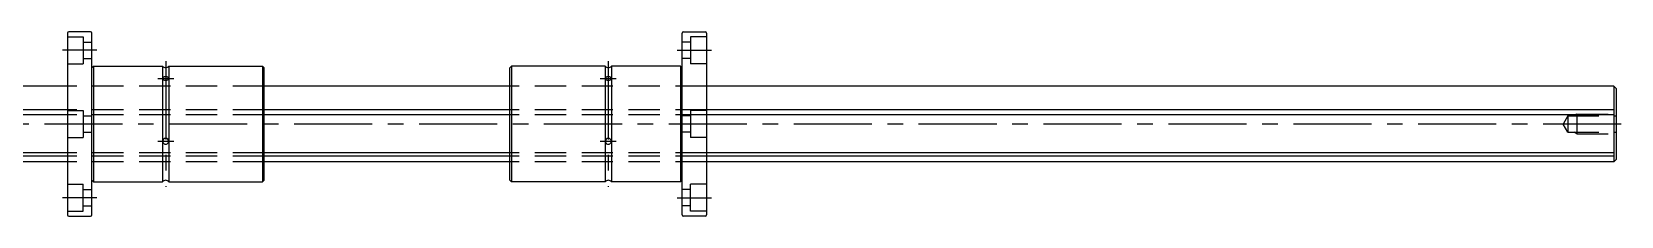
# Model space of a CAD drawing. Extents: x -124 to 1122, y -45 to 40.
# Drawn here: x 475 to 1122, y -38 to 38 of the extents above; entities that cross this region are included whole.
import ezdxf

# ---------------------------------------------------------------- set-up
doc = ezdxf.new("R2010")
doc.units = 0
doc.linetypes.add('CENTER', pattern=[50.8, 31.75, -6.35, 6.35, -6.35])
doc.linetypes.add('DASHED', pattern=[19.05, 12.7, -6.35])
doc.layers.get('0').update_dxf_attribs({"linetype": 'CONTINUOUS'})
doc.layers.add('CENTER', color=1, linetype='CENTER')

msp = doc.modelspace()

# ---------------------------------------------------------------- linework, layer by layer
at = {"color": 7, "linetype": 'CONTINUOUS'}
for p, q in [((489.83, 36.9), (489.83, -36.9)), ((499.23, 37.5), (490.43, 37.5)), ((499.83, -36.9), (499.83, 36.9)), ((739.83, -36.9), (739.83, 36.9)), ((740.43, 37.5), (749.23, 37.5)), ((749.83, 36.9), (749.83, -36.9)), ((499.83, 22.9), (500.43, 23.5)), ((499.83, -22.9), (499.83, 22.9)), ((500.43, 23.5), (500.43, -23.5)), ((500.43, 23.5), (528.53, 23.5)), ((528.53, 23.5), (528.53, -23.5)), ((531.13, 23.5), (531.13, -23.5)), ((531.13, 23.5), (569.23, 23.5)), ((569.23, 23.5), (569.23, -23.5)), ((569.83, 22.9), (569.23, 23.5)), ((569.83, -22.9), (569.83, 22.9)), ((669.83, 22.9), (670.43, 23.5)), ((669.83, -22.9), (669.83, 22.9)), ((670.43, 23.5), (670.43, -23.5)), ((708.53, 23.5), (670.43, 23.5)), ((708.53, 23.5), (708.53, -23.5)), ((711.13, 23.5), (711.13, -23.5)), ((739.23, 23.5), (711.13, 23.5)), ((739.23, 23.5), (739.23, -23.5)), ((739.83, 22.9), (739.23, 23.5)), ((739.83, -22.9), (739.83, 22.9)), ((489.83, 15.36), (160.79, 15.36)), ((669.83, 15.36), (569.83, 15.36)), ((1118.87, 15.36), (749.83, 15.36)), ((1118.83, 15.36), (1118.83, -15.4)), ((1118.87, 15.36), (1119.83, 14.4)), ((1119.83, 14.4), (1119.83, -14.4)), ((489.83, 5.82), (160.83, 5.82)), ((489.83, 3.67), (160.83, 3.67)), ((669.83, 5.82), (569.83, 5.82)), ((669.83, 3.67), (569.83, 3.67)), ((1118.83, 5.82), (749.83, 5.82)), ((1118.83, 3.67), (749.83, 3.67)), ((489.83, -11.76), (160.83, -11.76)), ((669.83, -11.76), (569.83, -11.76)), ((1118.83, -11.76), (749.83, -11.76)), ((489.83, -13.09), (160.83, -13.09)), ((489.83, -15.4), (160.83, -15.4)), ((669.83, -13.09), (569.83, -13.09)), ((669.83, -15.4), (569.83, -15.4)), ((1118.83, -13.09), (749.83, -13.09)), ((1118.83, -15.4), (749.83, -15.4)), ((1119.83, -14.4), (1118.83, -15.4)), ((500.43, -23.5), (499.83, -22.9)), ((500.43, -23.5), (528.53, -23.5)), ((531.13, -23.5), (569.23, -23.5)), ((569.23, -23.5), (569.83, -22.9)), ((670.43, -23.5), (669.83, -22.9)), ((708.53, -23.5), (670.43, -23.5)), ((739.23, -23.5), (711.13, -23.5)), ((739.23, -23.5), (739.83, -22.9)), ((490.43, -37.5), (499.23, -37.5)), ((749.23, -37.5), (740.43, -37.5))]:
    msp.add_line(p, q, dxfattribs=at)
at = {"color": 3, "linetype": 'DASHED'}
for p, q in [((489.83, 35.5), (496.33, 35.5)), ((496.33, 35.5), (496.33, 24.5)), ((496.33, 33.3), (499.83, 33.3)), ((743.33, 33.3), (739.83, 33.3)), ((743.33, 35.5), (743.33, 24.5)), ((749.83, 35.5), (743.33, 35.5)), ((496.33, 26.7), (499.83, 26.7)), ((743.33, 26.7), (739.83, 26.7)), ((489.83, 24.5), (496.33, 24.5)), ((749.83, 24.5), (743.33, 24.5)), ((569.83, 15.36), (489.83, 15.36)), ((749.83, 15.36), (669.83, 15.36)), ((569.83, 5.82), (489.83, 5.82)), ((489.83, 5.5), (496.33, 5.5)), ((569.83, 3.67), (489.83, 3.67)), ((496.33, 5.5), (496.33, -5.5)), ((496.33, 3.3), (499.83, 3.3)), ((749.83, 5.82), (669.83, 5.82)), ((749.83, 3.67), (669.83, 3.67)), ((743.33, 3.3), (739.83, 3.3)), ((743.33, 5.5), (743.33, -5.5)), ((749.83, 5.5), (743.33, 5.5)), ((1100.08, 3.32), (1098.16, 0)), ((1100.08, -3.32), (1098.16, 0)), ((1100.08, 3.32), (1100.08, -3.32)), ((1100.08, 3.32), (1119.83, 3.32)), ((1103.83, 4), (1102.66, 3.32)), ((1103.83, 4), (1103.83, -4)), ((1103.83, 4), (1119.83, 4)), ((489.83, -5.5), (496.33, -5.5)), ((496.33, -3.3), (499.83, -3.3)), ((743.33, -3.3), (739.83, -3.3)), ((749.83, -5.5), (743.33, -5.5)), ((1100.08, -3.32), (1119.83, -3.32)), ((1103.83, -4), (1102.76, -3.32)), ((1103.83, -4), (1119.83, -4)), ((569.83, -11.76), (489.83, -11.76)), ((749.83, -11.76), (669.83, -11.76)), ((569.83, -13.09), (489.83, -13.09)), ((569.83, -15.4), (489.83, -15.4)), ((749.83, -13.09), (669.83, -13.09)), ((749.83, -15.4), (669.83, -15.4)), ((489.83, -24.5), (496.33, -24.5)), ((496.33, -35.5), (496.33, -24.5)), ((743.33, -35.5), (743.33, -24.5)), ((749.83, -24.5), (743.33, -24.5)), ((496.33, -26.7), (499.83, -26.7)), ((743.33, -26.7), (739.83, -26.7)), ((489.83, -35.5), (496.33, -35.5)), ((496.33, -33.3), (499.83, -33.3)), ((743.33, -33.3), (739.83, -33.3)), ((749.83, -35.5), (743.33, -35.5))]:
    msp.add_line(p, q, dxfattribs=at)
at = {"color": 7, "linetype": 'CONTINUOUS'}
for centre, radius, start, end in [((490.43, 36.9), 0.6, 90, 180), ((499.23, 36.9), 0.6, 0, 90), ((740.43, 36.9), 0.6, 90, 180), ((749.23, 36.9), 0.6, 360, 90), ((529.83, 24.61), 1.71, 220.44972, 319.55028), ((709.83, 24.61), 1.71, 220.44972, 319.55028), ((529.24, 18.46), 0.666, 104.71237, 174.65893), ((529.35, 18.62), 0.771, 187.15048, 237.02588), ((529.83, 19.81), 2.04, 243.70418, 296.29582), ((529.83, 16.89), 2.35, 71.21182, 108.78818), ((530.42, 18.46), 0.666, 5.34107, 75.28763), ((530.31, 18.62), 0.771, 302.97412, 352.84952), ((709.24, 18.46), 0.666, 104.71237, 174.65893), ((709.35, 18.62), 0.771, 187.15048, 237.02588), ((709.83, 19.81), 2.04, 243.70418, 296.29582), ((709.83, 16.89), 2.35, 71.21182, 108.78818), ((710.42, 18.46), 0.666, 5.34107, 75.28763), ((710.31, 18.62), 0.771, 302.97412, 352.84952), ((529.86, -7.15), 1.28, 132.32995, 176.69917), ((529.83, -7.11), 1.23, 47.51522, 132.48478), ((529.8, -7.15), 1.28, 3.30083, 47.67005), ((709.86, -7.15), 1.28, 132.32995, 176.69917), ((709.83, -7.11), 1.23, 47.51522, 132.48478), ((709.8, -7.15), 1.28, 3.30083, 47.67005), ((529.96, -6.89), 1.39, 187.60677, 235.20608), ((529.83, -7.14), 1.11, 233.13603, 306.86397), ((529.7, -6.89), 1.39, 304.79392, 352.39323), ((709.96, -6.89), 1.39, 187.60677, 235.20608), ((709.83, -7.14), 1.11, 233.13603, 306.86397), ((709.7, -6.89), 1.39, 304.79392, 352.39323), ((529.83, -24.61), 1.71, 40.44972, 139.55028), ((709.83, -24.61), 1.71, 40.44972, 139.55028), ((490.43, -36.9), 0.6, 180, 270), ((499.23, -36.9), 0.6, 270, 0), ((740.43, -36.9), 0.6, 180, 270), ((749.23, -36.9), 0.6, 270, 360)]:
    msp.add_arc(centre, radius, start, end, dxfattribs=at)
at = {"layer": 'CENTER', "color": 1, "linetype": 'CENTER'}
for p, q in [((501.83, 30), (487.83, 30)), ((737.83, 30), (751.83, 30)), ((529.83, 25.5), (529.83, -25.5)), ((709.83, 25.5), (709.83, -25.5)), ((526.58, 18.53), (533.08, 18.53)), ((706.58, 18.53), (713.08, 18.53)), ((1121.83, 0), (117.83, 0)), ((533.08, -7.08), (526.58, -7.08)), ((713.08, -7.08), (706.58, -7.08)), ((501.83, -30), (487.83, -30)), ((737.83, -30), (751.83, -30))]:
    msp.add_line(p, q, dxfattribs=at)

doc.saveas('drawing.dxf')
